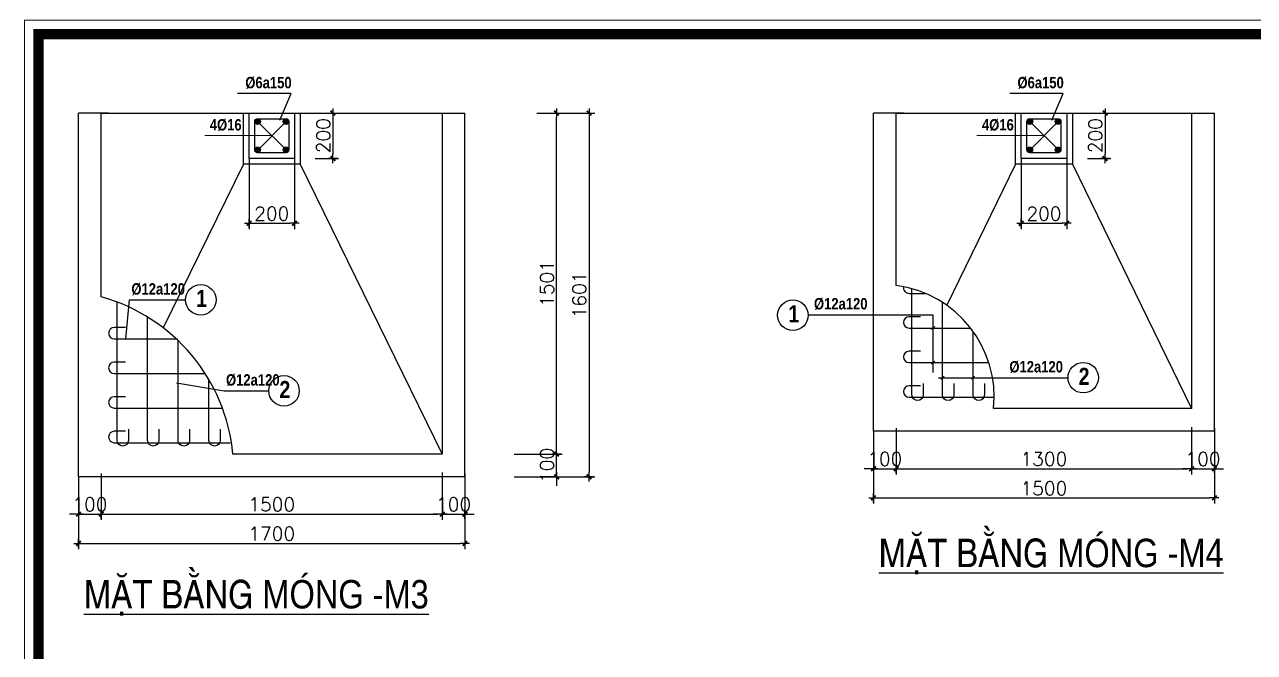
# Model space of a CAD drawing. Header units: millimetres. Extents: x 615730 to 2792744, y 139412 to 597571.
# Drawn here: x 1082627 to 1104268, y 269857 to 280905 of the extents above; entities that cross this region are included whole.
import ezdxf

# ---------------------------------------------------------------- set-up
doc = ezdxf.new("R2010")
doc.units = ezdxf.units.MM
doc.header["$MEASUREMENT"] = 0
doc.header["$PDMODE"] = 34
doc.linetypes.add('HIDDEN', pattern=[0.375, 0.25, -0.125])
doc.layers.get('0').update_dxf_attribs({"lineweight": 5})
for name, color, linetype in [('2H', 7, 'HIDDEN'), ('2L', 7, 'Continuous'), ('3L', 2, 'Continuous'), ('4L', 161, 'Continuous'), ('5L', 1, 'Continuous'), ('H', 252, 'Continuous')]:
    doc.layers.add(name, color=color, linetype=linetype)
doc.layers.add('thay', color=7, linetype='Continuous', lineweight=15)
doc.styles.add('AVO', font='', dxfattribs={"height": 200})
doc.styles.add('romans', font='romans.shx', dxfattribs={"height": 240})
doc.styles.add('UNIVER', font='')
doc.styles.get('AVO').set_extended_font_data('VNI-Helve-Condense')
doc.styles.get('UNIVER').set_extended_font_data('VNI-Helve-Condense', bold=True)
doc.dimstyles.new('25', dxfattribs={"dimtxt": 160, "dimasz": 80, "dimexe": 100, "dimexo": 0, "dimgap": 50, "dimtad": 1, "dimdec": 0, "dimlfac": 0.25, "dimdsep": 46, "dimtxsty": 'romans', "dimblk": ']', "dimcen": 50, "dimdle": 100, "dimclrd": 148, "dimclre": 148, "dimclrt": 2, "dimadec": 0, "dimazin": 0, "dimtfac": 0.4, "dimtdec": 0, "dimtix": 1, "dimtmove": 2, "dimatfit": 3, "dimldrblk": ']', "dimfxl": 1, "dimtvp": 0.004, "dimtolj": 1, "dimarcsym": 0})

# ---------------------------------------------------------------- blocks, each defined once
blk = doc.blocks.new(']')
for p, q in [((1, 0), (-1, 0)), ((0, 1), (0, -1))]:
    blk.add_line(p, q)
at = {"color": 9, "const_width": 0.4}
blk.add_lwpolyline([(-0.51, -0.51), (0.51, 0.51)], dxfattribs=at)
blk = doc.blocks.new('*D828')
at = {"layer": '2L', "color": 148, "lineweight": -2, "transparency": 16777216}
for p, q in [((1083976, 273004), (1083976, 272190)), ((1083576, 272804), (1083576, 272190)), ((1083496, 272290), (1083416, 272290)), ((1083576, 272290), (1083976, 272290)), ((1084056, 272290), (1084136, 272290))]:
    blk.add_line(p, q, dxfattribs=at)
at = {"layer": 'DEFPOINTS', "color": 0, "transparency": 16777216}
for p in [(1083976, 273004), (1083576, 272804), (1083976, 272290)]:
    blk.add_point(p, dxfattribs=at)
at = {"layer": '2L', "color": 148, "lineweight": -2, "transparency": 16777216, "xscale": 80, "yscale": 80, "zscale": 80}
blk.add_blockref(']', (1083576, 272290), dxfattribs=at)
at = {"layer": '2L', "color": 148, "lineweight": -2, "transparency": 16777216, "xscale": 80, "yscale": 80, "zscale": 80, "rotation": 180}
blk.add_blockref(']', (1083976, 272290), dxfattribs=at)
at = {"layer": '2L', "color": 2, "transparency": 16777216, "insert": (1083776, 272460), "char_height": 240, "attachment_point": 5, "style": 'romans'}
blk.add_mtext('\\A1;100', dxfattribs=at)
blk = doc.blocks.new('*D829')
at = {"layer": '2L', "color": 148, "lineweight": -2, "transparency": 16777216}
for p, q in [((1087453, 279349), (1088153, 279349)), ((1088053, 279269), (1088053, 278629)), ((1087741, 278549), (1088153, 278549))]:
    blk.add_line(p, q, dxfattribs=at)
at = {"layer": 'DEFPOINTS', "color": 0, "transparency": 16777216}
for p in [(1087453, 279349), (1087741, 278549), (1088053, 278549)]:
    blk.add_point(p, dxfattribs=at)
at = {"layer": '2L', "color": 148, "lineweight": -2, "transparency": 16777216, "xscale": 80, "yscale": 80, "zscale": 80}
for p, rotation in [((1088053, 279349), 90), ((1088053, 278549), 270)]:
    blk.add_blockref(']', p, dxfattribs=dict(at, rotation=rotation))
at = {"layer": '2L', "color": 2, "transparency": 16777216, "insert": (1087883, 278949), "char_height": 240, "attachment_point": 5, "rotation": 90, "style": 'romans'}
blk.add_mtext('\\A1;200', dxfattribs=at)
blk = doc.blocks.new('*D830')
at = {"layer": '2L', "color": 148, "lineweight": -2, "transparency": 16777216}
for p, q in [((1089976, 273022), (1089976, 272190)), ((1090376, 273004), (1090376, 272190)), ((1089896, 272290), (1089816, 272290)), ((1089976, 272290), (1090376, 272290)), ((1090456, 272290), (1090536, 272290))]:
    blk.add_line(p, q, dxfattribs=at)
at = {"layer": 'DEFPOINTS', "color": 0, "transparency": 16777216}
for p in [(1089976, 273022), (1090376, 273004), (1090376, 272290)]:
    blk.add_point(p, dxfattribs=at)
at = {"layer": '2L', "color": 148, "lineweight": -2, "transparency": 16777216, "xscale": 80, "yscale": 80, "zscale": 80}
blk.add_blockref(']', (1089976, 272290), dxfattribs=at)
at = {"layer": '2L', "color": 148, "lineweight": -2, "transparency": 16777216, "xscale": 80, "yscale": 80, "zscale": 80, "rotation": 180}
blk.add_blockref(']', (1090376, 272290), dxfattribs=at)
at = {"layer": '2L', "color": 2, "transparency": 16777216, "insert": (1090176, 272460), "char_height": 240, "attachment_point": 5, "style": 'romans'}
blk.add_mtext('\\A1;100', dxfattribs=at)
blk = doc.blocks.new('*D831')
at = {"layer": '2L', "color": 148, "lineweight": -2, "transparency": 16777216}
for p, q in [((1086577, 278549), (1086577, 277308)), ((1087377, 278549), (1087377, 277308)), ((1086657, 277408), (1087297, 277408))]:
    blk.add_line(p, q, dxfattribs=at)
at = {"layer": 'DEFPOINTS', "color": 0, "transparency": 16777216}
for p in [(1086577, 278549), (1087377, 278549), (1087377, 277408)]:
    blk.add_point(p, dxfattribs=at)
at = {"layer": '2L', "color": 148, "lineweight": -2, "transparency": 16777216, "xscale": 80, "yscale": 80, "zscale": 80, "rotation": 180}
blk.add_blockref(']', (1086577, 277408), dxfattribs=at)
at = {"layer": '2L', "color": 148, "lineweight": -2, "transparency": 16777216, "xscale": 80, "yscale": 80, "zscale": 80}
blk.add_blockref(']', (1087377, 277408), dxfattribs=at)
at = {"layer": '2L', "color": 2, "transparency": 16777216, "insert": (1086977, 277578), "char_height": 240, "attachment_point": 5, "style": 'romans'}
blk.add_mtext('\\A1;200', dxfattribs=at)
blk = doc.blocks.new('*D832')
at = {"layer": '2L', "color": 148, "lineweight": -2, "transparency": 16777216}
for p, q in [((1091244, 273347), (1092089, 273347)), ((1091989, 273427), (1091989, 273507)), ((1091989, 272947), (1091989, 273347)), ((1091244, 272947), (1092089, 272947)), ((1091989, 272867), (1091989, 272787))]:
    blk.add_line(p, q, dxfattribs=at)
at = {"layer": 'DEFPOINTS', "color": 0, "transparency": 16777216}
for p in [(1091244, 273347), (1091989, 273347), (1091244, 272947)]:
    blk.add_point(p, dxfattribs=at)
at = {"layer": '2L', "color": 148, "lineweight": -2, "transparency": 16777216, "xscale": 80, "yscale": 80, "zscale": 80}
for p, rotation in [((1091989, 273347), 270), ((1091989, 272947), 90)]:
    blk.add_blockref(']', p, dxfattribs=dict(at, rotation=rotation))
at = {"layer": '2L', "color": 2, "transparency": 16777216, "insert": (1091819, 273147), "char_height": 240, "attachment_point": 5, "rotation": 90, "style": 'romans'}
blk.add_mtext('\\A1;100', dxfattribs=at)
blk = doc.blocks.new('*D833')
at = {"layer": '2L', "color": 148, "lineweight": -2, "transparency": 16777216}
for p, q in [((1091644, 279349), (1092089, 279349)), ((1091989, 273427), (1091989, 279269)), ((1091244, 273347), (1092089, 273347))]:
    blk.add_line(p, q, dxfattribs=at)
at = {"layer": 'DEFPOINTS', "color": 0, "transparency": 16777216}
for p in [(1091644, 279349), (1091989, 279349), (1091244, 273347)]:
    blk.add_point(p, dxfattribs=at)
at = {"layer": '2L', "color": 148, "lineweight": -2, "transparency": 16777216, "xscale": 80, "yscale": 80, "zscale": 80}
for p, rotation in [((1091989, 279349), 90), ((1091989, 273347), 270)]:
    blk.add_blockref(']', p, dxfattribs=dict(at, rotation=rotation))
at = {"layer": '2L', "color": 2, "transparency": 16777216, "insert": (1091819, 276348), "char_height": 240, "attachment_point": 5, "rotation": 90, "style": 'romans'}
blk.add_mtext('\\A1;1501', dxfattribs=at)
blk = doc.blocks.new('*D834')
at = {"layer": '2L', "color": 148, "lineweight": -2, "transparency": 16777216}
for p, q in [((1092089, 279349), (1092660, 279349)), ((1092560, 279269), (1092560, 273027)), ((1092089, 272947), (1092660, 272947))]:
    blk.add_line(p, q, dxfattribs=at)
at = {"layer": 'DEFPOINTS', "color": 0, "transparency": 16777216}
for p in [(1092089, 279349), (1092089, 272947), (1092560, 272947)]:
    blk.add_point(p, dxfattribs=at)
at = {"layer": '2L', "color": 148, "lineweight": -2, "transparency": 16777216, "xscale": 80, "yscale": 80, "zscale": 80}
for p, rotation in [((1092560, 279349), 90), ((1092560, 272947), 270)]:
    blk.add_blockref(']', p, dxfattribs=dict(at, rotation=rotation))
at = {"layer": '2L', "color": 2, "transparency": 16777216, "insert": (1092390, 276148), "char_height": 240, "attachment_point": 5, "rotation": 90, "style": 'romans'}
blk.add_mtext('\\A1;1601', dxfattribs=at)
blk = doc.blocks.new('*D844')
at = {"layer": '2L', "color": 148, "lineweight": -2, "transparency": 16777216}
for p, q in [((1083576, 272947), (1083576, 271675)), ((1090376, 272947), (1090376, 271675)), ((1083656, 271775), (1090296, 271775))]:
    blk.add_line(p, q, dxfattribs=at)
at = {"layer": 'DEFPOINTS', "color": 0, "transparency": 16777216}
for p in [(1083576, 272947), (1090376, 272947), (1090376, 271775)]:
    blk.add_point(p, dxfattribs=at)
at = {"layer": '2L', "color": 148, "lineweight": -2, "transparency": 16777216, "xscale": 80, "yscale": 80, "zscale": 80, "rotation": 180}
blk.add_blockref(']', (1083576, 271775), dxfattribs=at)
at = {"layer": '2L', "color": 148, "lineweight": -2, "transparency": 16777216, "xscale": 80, "yscale": 80, "zscale": 80}
blk.add_blockref(']', (1090376, 271775), dxfattribs=at)
at = {"layer": '2L', "color": 2, "transparency": 16777216, "insert": (1086976, 271945), "char_height": 240, "attachment_point": 5, "style": 'romans'}
blk.add_mtext('\\A1;1700', dxfattribs=at)
blk = doc.blocks.new('*D845')
at = {"layer": '2L', "color": 148, "lineweight": -2, "transparency": 16777216}
for p, q in [((1083976, 273004), (1083976, 272190)), ((1089976, 273022), (1089976, 272190)), ((1084056, 272290), (1089896, 272290))]:
    blk.add_line(p, q, dxfattribs=at)
at = {"layer": 'DEFPOINTS', "color": 0, "transparency": 16777216}
for p in [(1083976, 273004), (1089976, 273022), (1089976, 272290)]:
    blk.add_point(p, dxfattribs=at)
at = {"layer": '2L', "color": 148, "lineweight": -2, "transparency": 16777216, "xscale": 80, "yscale": 80, "zscale": 80, "rotation": 180}
blk.add_blockref(']', (1083976, 272290), dxfattribs=at)
at = {"layer": '2L', "color": 148, "lineweight": -2, "transparency": 16777216, "xscale": 80, "yscale": 80, "zscale": 80}
blk.add_blockref(']', (1089976, 272290), dxfattribs=at)
at = {"layer": '2L', "color": 2, "transparency": 16777216, "insert": (1086976, 272460), "char_height": 240, "attachment_point": 5, "style": 'romans'}
blk.add_mtext('\\A1;1500', dxfattribs=at)
blk = doc.blocks.new('*D848')
at = {"layer": '2L', "color": 148, "lineweight": -2, "transparency": 16777216}
for p, q in [((1097964, 273804), (1097964, 272990)), ((1097564, 273604), (1097564, 272990)), ((1097484, 273090), (1097404, 273090)), ((1097564, 273090), (1097964, 273090)), ((1098044, 273090), (1098124, 273090))]:
    blk.add_line(p, q, dxfattribs=at)
at = {"layer": 'DEFPOINTS', "color": 0, "transparency": 16777216}
for p in [(1097964, 273804), (1097564, 273604), (1097964, 273090)]:
    blk.add_point(p, dxfattribs=at)
at = {"layer": '2L', "color": 148, "lineweight": -2, "transparency": 16777216, "xscale": 80, "yscale": 80, "zscale": 80}
blk.add_blockref(']', (1097564, 273090), dxfattribs=at)
at = {"layer": '2L', "color": 148, "lineweight": -2, "transparency": 16777216, "xscale": 80, "yscale": 80, "zscale": 80, "rotation": 180}
blk.add_blockref(']', (1097964, 273090), dxfattribs=at)
at = {"layer": '2L', "color": 2, "transparency": 16777216, "insert": (1097764, 273260), "char_height": 240, "attachment_point": 5, "style": 'romans'}
blk.add_mtext('\\A1;100', dxfattribs=at)
blk = doc.blocks.new('*D849')
at = {"layer": '2L', "color": 148, "lineweight": -2, "transparency": 16777216}
for p, q in [((1101040, 279349), (1101741, 279349)), ((1101641, 279269), (1101641, 278629)), ((1101329, 278549), (1101741, 278549))]:
    blk.add_line(p, q, dxfattribs=at)
at = {"layer": 'DEFPOINTS', "color": 0, "transparency": 16777216}
for p in [(1101040, 279349), (1101329, 278549), (1101641, 278549)]:
    blk.add_point(p, dxfattribs=at)
at = {"layer": '2L', "color": 148, "lineweight": -2, "transparency": 16777216, "xscale": 80, "yscale": 80, "zscale": 80}
for p, rotation in [((1101641, 279349), 90), ((1101641, 278549), 270)]:
    blk.add_blockref(']', p, dxfattribs=dict(at, rotation=rotation))
at = {"layer": '2L', "color": 2, "transparency": 16777216, "insert": (1101471, 278949), "char_height": 240, "attachment_point": 5, "rotation": 90, "style": 'romans'}
blk.add_mtext('\\A1;200', dxfattribs=at)
blk = doc.blocks.new('*D850')
at = {"layer": '2L', "color": 148, "lineweight": -2, "transparency": 16777216}
for p, q in [((1103164, 273822), (1103164, 272990)), ((1103564, 273804), (1103564, 272990)), ((1103084, 273090), (1103004, 273090)), ((1103164, 273090), (1103564, 273090)), ((1103644, 273090), (1103724, 273090))]:
    blk.add_line(p, q, dxfattribs=at)
at = {"layer": 'DEFPOINTS', "color": 0, "transparency": 16777216}
for p in [(1103164, 273822), (1103564, 273804), (1103564, 273090)]:
    blk.add_point(p, dxfattribs=at)
at = {"layer": '2L', "color": 148, "lineweight": -2, "transparency": 16777216, "xscale": 80, "yscale": 80, "zscale": 80}
blk.add_blockref(']', (1103164, 273090), dxfattribs=at)
at = {"layer": '2L', "color": 148, "lineweight": -2, "transparency": 16777216, "xscale": 80, "yscale": 80, "zscale": 80, "rotation": 180}
blk.add_blockref(']', (1103564, 273090), dxfattribs=at)
at = {"layer": '2L', "color": 2, "transparency": 16777216, "insert": (1103364, 273260), "char_height": 240, "attachment_point": 5, "style": 'romans'}
blk.add_mtext('\\A1;100', dxfattribs=at)
blk = doc.blocks.new('*D851')
at = {"layer": '2L', "color": 148, "lineweight": -2, "transparency": 16777216}
for p, q in [((1100165, 278549), (1100165, 277308)), ((1100965, 278549), (1100965, 277308)), ((1100245, 277408), (1100885, 277408))]:
    blk.add_line(p, q, dxfattribs=at)
at = {"layer": 'DEFPOINTS', "color": 0, "transparency": 16777216}
for p in [(1100165, 278549), (1100965, 278549), (1100965, 277408)]:
    blk.add_point(p, dxfattribs=at)
at = {"layer": '2L', "color": 148, "lineweight": -2, "transparency": 16777216, "xscale": 80, "yscale": 80, "zscale": 80, "rotation": 180}
blk.add_blockref(']', (1100165, 277408), dxfattribs=at)
at = {"layer": '2L', "color": 148, "lineweight": -2, "transparency": 16777216, "xscale": 80, "yscale": 80, "zscale": 80}
blk.add_blockref(']', (1100965, 277408), dxfattribs=at)
at = {"layer": '2L', "color": 2, "transparency": 16777216, "insert": (1100565, 277578), "char_height": 240, "attachment_point": 5, "style": 'romans'}
blk.add_mtext('\\A1;200', dxfattribs=at)
blk = doc.blocks.new('*D855')
at = {"layer": '2L', "color": 148, "lineweight": -2, "transparency": 16777216}
for p, q in [((1097564, 273747), (1097564, 272475)), ((1103564, 273747), (1103564, 272475)), ((1097644, 272575), (1103484, 272575))]:
    blk.add_line(p, q, dxfattribs=at)
at = {"layer": 'DEFPOINTS', "color": 0, "transparency": 16777216}
for p in [(1097564, 273747), (1103564, 273747), (1103564, 272575)]:
    blk.add_point(p, dxfattribs=at)
at = {"layer": '2L', "color": 148, "lineweight": -2, "transparency": 16777216, "xscale": 80, "yscale": 80, "zscale": 80, "rotation": 180}
blk.add_blockref(']', (1097564, 272575), dxfattribs=at)
at = {"layer": '2L', "color": 148, "lineweight": -2, "transparency": 16777216, "xscale": 80, "yscale": 80, "zscale": 80}
blk.add_blockref(']', (1103564, 272575), dxfattribs=at)
at = {"layer": '2L', "color": 2, "transparency": 16777216, "insert": (1100564, 272745), "char_height": 240, "attachment_point": 5, "style": 'romans'}
blk.add_mtext('\\A1;1500', dxfattribs=at)
blk = doc.blocks.new('*D856')
at = {"layer": '2L', "color": 148, "lineweight": -2, "transparency": 16777216}
for p, q in [((1097964, 273804), (1097964, 272990)), ((1103164, 273822), (1103164, 272990)), ((1098044, 273090), (1103084, 273090))]:
    blk.add_line(p, q, dxfattribs=at)
at = {"layer": 'DEFPOINTS', "color": 0, "transparency": 16777216}
for p in [(1097964, 273804), (1103164, 273822), (1103164, 273090)]:
    blk.add_point(p, dxfattribs=at)
at = {"layer": '2L', "color": 148, "lineweight": -2, "transparency": 16777216, "xscale": 80, "yscale": 80, "zscale": 80, "rotation": 180}
blk.add_blockref(']', (1097964, 273090), dxfattribs=at)
at = {"layer": '2L', "color": 148, "lineweight": -2, "transparency": 16777216, "xscale": 80, "yscale": 80, "zscale": 80}
blk.add_blockref(']', (1103164, 273090), dxfattribs=at)
at = {"layer": '2L', "color": 2, "transparency": 16777216, "insert": (1100564, 273260), "char_height": 240, "attachment_point": 5, "style": 'romans'}
blk.add_mtext('\\A1;1300', dxfattribs=at)

msp = doc.modelspace()

# ---------------------------------------------------------------- hatches: boundary and pattern name
at = {"layer": '2L'}
for points in [[(1086677.4, 279199.4, -1), (1086777.4, 279199.4, -1)], [(1087177.4, 279199.4, -1), (1087277.4, 279199.4, -1)], [(1100264.9, 279199.4, -1), (1100364.9, 279199.4, -1)], [(1100764.9, 279199.4, -1), (1100864.9, 279199.4, -1)], [(1086777.4, 278699.4, -1), (1086677.4, 278699.4, -1)], [(1087277.4, 278699.4, -1), (1087177.4, 278699.4, -1)], [(1100364.9, 278699.4, -1), (1100264.9, 278699.4, -1)], [(1100864.9, 278699.4, -1), (1100764.9, 278699.4, -1)]]:
    msp.add_hatch(color=256, dxfattribs=at).paths.add_polyline_path(points)

# ---------------------------------------------------------------- linework, layer by layer
at = {"layer": '2H', "linetype": 'ByBlock'}
for centre in [(1085727.7, 276061.2), (1096146.9, 275790.5), (1101256.8, 274691.4), (1087192.6, 274460.1)]:
    msp.add_circle(centre, 268.5, dxfattribs=at)
at = {"layer": '2L'}
for p, q in [((1087317.5, 279691.9), (1086375.9, 279691.9)), ((1087115.9, 279221.5), (1087317.5, 279691.9)), ((1100905.1, 279691.9), (1099963.4, 279691.9)), ((1100703.4, 279221.5), (1100905.1, 279691.9)), ((1083976.4, 276113.6), (1083976.4, 279349.4)), ((1083976.4, 279349.4), (1089976.4, 279349.4)), ((1089976.4, 279349.4), (1089976.4, 273347.4)), ((1097963.9, 276313.6), (1097963.9, 279349.4)), ((1097963.9, 279349.4), (1103163.9, 279349.4)), ((1103163.9, 279349.4), (1103163.9, 274147.4)), ((1087195.4, 278737.8), (1086763, 279164.3)), ((1086765.8, 278731.4), (1087192.3, 279163.8)), ((1100782.9, 278737.8), (1100350.5, 279164.3)), ((1100353.3, 278731.4), (1100779.8, 279163.8)), ((1086979.2, 278951.1), (1085796.1, 278949.4)), ((1100566.7, 278951.1), (1099383.7, 278949.4)), ((1098642.9, 275589.6), (1098585.2, 275540.4)), ((1098642.9, 274980.8), (1098585.2, 274931.6)), ((1098707.5, 274691.4), (1100988.3, 274691.4)), ((1098808.2, 274716), (1098750.5, 274666.8)), ((1099345.3, 274716), (1099287.6, 274666.8)), ((1103163.9, 274147.4), (1099680.1, 274147.4)), ((1089976.4, 273347.4), (1086292.5, 273347.4))]:
    msp.add_line(p, q, dxfattribs=at)
for points in [[(1084103.5, 279349.4), (1083576.4, 279349.4)], [(1087477.4, 279349.4), (1087477.4, 278449.4), (1086477.4, 278449.4), (1086477.4, 279349.4)], [(1098091.1, 279349.4), (1097563.9, 279349.4)], [(1101064.9, 279349.4), (1101064.9, 278449.4), (1100064.9, 278449.4), (1100064.9, 279349.4)], [(1084409.5, 275373.8), (1084474.4, 276061.2), (1085459.2, 276061.2)], [(1085298.1, 274598.6), (1086139.3, 274460.1), (1086924.1, 274460.1)]]:
    msp.add_lwpolyline(points, dxfattribs=at)
for points in [[(1087377.4, 279349.4), (1087377.4, 278549.4), (1086577.4, 278549.4), (1086577.4, 279349.4)], [(1100964.9, 279349.4), (1100964.9, 278549.4), (1100164.9, 278549.4), (1100164.9, 279349.4)]]:
    msp.add_lwpolyline(points, close=True, dxfattribs=at)
at = {"layer": '2L', "linetype": 'ByBlock'}
msp.add_lwpolyline([(1098614.1, 274783.7), (1098614.1, 275790.5), (1096415.4, 275790.5)], dxfattribs=at)
at = {"layer": '2L'}
for centre in [(1086727.4, 279199.4), (1087227.4, 279199.4), (1100314.9, 279199.4), (1100814.9, 279199.4), (1086727.4, 278699.4), (1087227.4, 278699.4), (1100314.9, 278699.4), (1100814.9, 278699.4)]:
    msp.add_circle(centre, 50, dxfattribs=at)
for centre, radius, start, end in [((1097708.6, 274348.4), 1981.7, 354.17833, 82.59835), ((1083126.9, 273049.5), 3179.7, 5.37615, 74.50404)]:
    msp.add_arc(centre, radius, start, end, dxfattribs=at)
at = {"layer": '3L'}
for points in [[(1087277.4, 279199.4), (1087277.4, 278699.4, -0.4142136), (1087227.4, 278649.4), (1086727.4, 278649.4, -0.4142136), (1086677.4, 278699.4), (1086677.4, 279199.4, -0.4142136), (1086727.4, 279249.4), (1087227.4, 279249.4, -0.4142136)], [(1100864.9, 279199.4), (1100864.9, 278699.4, -0.4142136), (1100814.9, 278649.4), (1100314.9, 278649.4, -0.4142136), (1100264.9, 278699.4), (1100264.9, 279199.4, -0.4142136), (1100314.9, 279249.4), (1100814.9, 279249.4, -0.4142136)]]:
    msp.add_lwpolyline(points, format="xyb", close=True, dxfattribs=at)
at = {"layer": '3L', "ltscale": 100}
for points in [[(1098094.3, 276292.2, 0.469461), (1098192.6, 276173.8), (1098480, 276173.8)], [(1098442.1, 274587.9), (1098442.1, 274387.9, -1), (1098242.1, 274387.9), (1098242.1, 276256.9)], [(1098442.1, 274587.9), (1098442.1, 274387.9, -1), (1098242.1, 274387.9), (1098242.1, 276256.9)], [(1084454.6, 273787.9), (1084454.6, 273587.9, -1), (1084254.6, 273587.9), (1084254.6, 276022.5)], [(1098979.3, 274587.9), (1098979.3, 274387.9, -1), (1098779.3, 274387.9), (1098779.3, 276016)], [(1098979.3, 274587.9), (1098979.3, 274387.9, -1), (1098779.3, 274387.9), (1098779.3, 276016)], [(1084454.6, 273787.9), (1084454.6, 273587.9, -1), (1084254.6, 273587.9), (1084254.6, 275861.2)], [(1084991.8, 273787.9), (1084991.8, 273587.9, -1), (1084791.8, 273587.9), (1084791.8, 275758.4)], [(1098392.6, 275765), (1098192.6, 275765, 1), (1098192.6, 275565), (1099272.9, 275565)], [(1084405.1, 275573.8), (1084205.1, 275573.8, 1), (1084205.1, 275373.8), (1085296.6, 275373.8)], [(1084991.8, 273787.9), (1084991.8, 273587.9, -1), (1084791.8, 273587.9), (1084791.8, 275527.2)], [(1099516.5, 274587.9), (1099516.5, 274387.9, -1), (1099316.5, 274387.9), (1099316.5, 275506.8)], [(1099516.5, 274587.9), (1099516.5, 274387.9, -1), (1099316.5, 274387.9), (1099316.5, 275506.8)], [(1085528.9, 273787.9), (1085528.9, 273587.9, -1), (1085328.9, 273587.9), (1085328.9, 275343.2)], [(1098392.6, 275156.2), (1098192.6, 275156.2, 1), (1098192.6, 274956.2), (1099594.8, 274956.2)], [(1084405.1, 274965), (1084205.1, 274965, 1), (1084205.1, 274765), (1085804.1, 274765)], [(1085528.9, 273787.9), (1085528.9, 273587.9, -1), (1085328.9, 273587.9), (1085328.9, 275017.8)], [(1086071.6, 273787.9), (1086071.6, 273587.9, -1), (1085871.6, 273587.9), (1085871.6, 274654.8)], [(1098392.6, 274547.4), (1098192.6, 274547.4, 1), (1098192.6, 274347.4), (1099690.3, 274347.4)], [(1084405.1, 274356.2), (1084205.1, 274356.2, 1), (1084205.1, 274156.2), (1086107.7, 274156.2)], [(1084405.1, 273747.4), (1084205.1, 273747.4, 1), (1084205.1, 273547.4), (1086243.4, 273547.4)]]:
    msp.add_lwpolyline(points, format="xyb", dxfattribs=at)
at = {"layer": '4L'}
for p, q in [((1089976.4, 279349.4), (1090376.4, 279349.4)), ((1103163.9, 279349.4), (1103563.9, 279349.4)), ((1086477.4, 278449.4), (1085066.5, 275569)), ((1087477.4, 278449.4), (1089976.4, 273347.4)), ((1100064.9, 278449.4), (1098853.3, 275966.1)), ((1101064.9, 278449.4), (1103163.9, 274147.4))]:
    msp.add_line(p, q, dxfattribs=at)
for points in [[(1090376.4, 272947.4), (1083576.4, 272947.4), (1083576.4, 279349.4)], [(1090376.4, 272947.4), (1090376.4, 279349.4)], [(1103563.9, 273747.4), (1097563.9, 273747.4), (1097563.9, 279349.4)], [(1103563.9, 273747.4), (1103563.9, 279349.4)]]:
    msp.add_lwpolyline(points, dxfattribs=at)
at = {"layer": 'H', "const_width": 182.5, "elevation": -15.9}
msp.add_lwpolyline([(1082870.7, 255677.8), (1118514.5, 255677.8), (1118514.5, 280738), (1082870.7, 280738)], close=True, dxfattribs=at)
at = {"layer": 'thay', "linetype": 'Continuous', "elevation": -15.9}
msp.add_lwpolyline([(1082627.4, 255434.5), (1118757.8, 255434.5), (1118757.8, 280981.3), (1082627.4, 280981.3)], close=True, dxfattribs=at)

# ---------------------------------------------------------------- texts
at = {"layer": '2L', "style": 'UNIVER'}
for s, height, p in [('Þ6a150', 200, (1086511.1, 279784.4)), ('Þ6a150', 200, (1100098.6, 279784.4)), ('4Þ16', 200, (1085886.1, 279041.9)), ('4Þ16', 200, (1099473.7, 279041.9)), ('Þ12a120', 200, (1084506.1, 276153.7)), ('1', 300, (1085646.7, 275935.3)), ('1', 300, (1096065.9, 275664.6)), ('Þ12a120', 200, (1096517.8, 275892.8)), ('Þ12a120', 200, (1099956.5, 274783.9)), ('2', 300, (1101175.7, 274565.4)), ('Þ12a120', 200, (1086171.1, 274552.6)), ('2', 300, (1087111.6, 274334.2))]:
    msp.add_text(s, height=height, dxfattribs=at).set_placement(p)
at = {"layer": '5L', "style": 'AVO'}
for s, p in [('%%UMAËT BAÈNG MOÙNG -M4', (1097658.6, 271357.2)), ('%%UMAËT BAÈNG MOÙNG -M3', (1083671, 270630.4))]:
    msp.add_text(s, height=500, dxfattribs=at).set_placement(p)

# ---------------------------------------------------------------- dimensions: what is measured, and where the dimension line sits
at = {"layer": '2L'}
for base, p1, p2, picture, middle in [((1088053.2, 278549.4), (1087452.7, 279349.4), (1087741, 278549.4), '*D829', (1087883.2, 278949.4)), ((1091988.5373177, 279349.414929), (1091244.4878593, 273347.414929), (1091644.4878593, 279349.414929), '*D833', (1091818.5373177, 276348.414929)), ((1101640.8, 278549.4), (1101040.3, 279349.4), (1101328.5, 278549.4), '*D849', (1101470.8, 278949.4))]:
    dim = msp.add_linear_dim(base=base, p1=p1, p2=p2, angle=90, dimstyle='25', override={"dimtmove": 1}, dxfattribs=at)
    dim.commit()
    dim.dimension.update_dxf_attribs({"geometry": picture, "text_midpoint": middle})
for base, p1, p2, angle, picture, middle in [((1092560.2676873, 272947.414929), (1092088.5373177, 279349.414929), (1092088.5373177, 272947.414929), 90, '*D834', (1092390.2676873, 276148.414929)), ((1097963.9, 273090), (1097563.9, 273604.4), (1097963.9, 273804.4), 180, '*D848', (1097763.9, 273260)), ((1103563.9, 273090), (1103163.9, 273822.1), (1103563.9, 273804.4), 180, '*D850', (1103363.9, 273260)), ((1091988.5, 273347.4), (1091244.5, 272947.4), (1091244.5, 273347.4), 90, '*D832', (1091818.5, 273147.4)), ((1083976.4, 272290), (1083576.4, 272804.4), (1083976.4, 273004.4), 180, '*D828', (1083776.4, 272460)), ((1090376.4, 272290), (1089976.4, 273022.1), (1090376.4, 273004.4), 180, '*D830', (1090176.4, 272460))]:
    dim = msp.add_linear_dim(base=base, p1=p1, p2=p2, angle=angle, dimstyle='25', dxfattribs=at)
    dim.commit()
    dim.dimension.update_dxf_attribs({"geometry": picture, "text_midpoint": middle})
for base, p1, p2, picture, middle in [((1087377.4, 277408.4), (1086577.4, 278549.4), (1087377.4, 278549.4), '*D831', (1086977.4, 277578.4)), ((1100964.9, 277408.4), (1100164.9, 278549.4), (1100964.9, 278549.4), '*D851', (1100564.9, 277578.4)), ((1103163.9, 273090), (1097963.9, 273804.4), (1103163.9, 273822.1), '*D856', (1100563.9, 273260)), ((1103563.9, 272575.1), (1097563.9, 273747.4), (1103563.9, 273747.4), '*D855', (1100563.9, 272745.1)), ((1090376.4, 271775.1), (1083576.4, 272947.4), (1090376.4, 272947.4), '*D844', (1086976.4, 271945.1)), ((1089976.4, 272290), (1083976.4, 273004.4), (1089976.4, 273022.1), '*D845', (1086976.4, 272460))]:
    dim = msp.add_linear_dim(base=base, p1=p1, p2=p2, dimstyle='25', dxfattribs=at)
    dim.commit()
    dim.dimension.update_dxf_attribs({"geometry": picture, "text_midpoint": middle})

doc.saveas('drawing.dxf')
